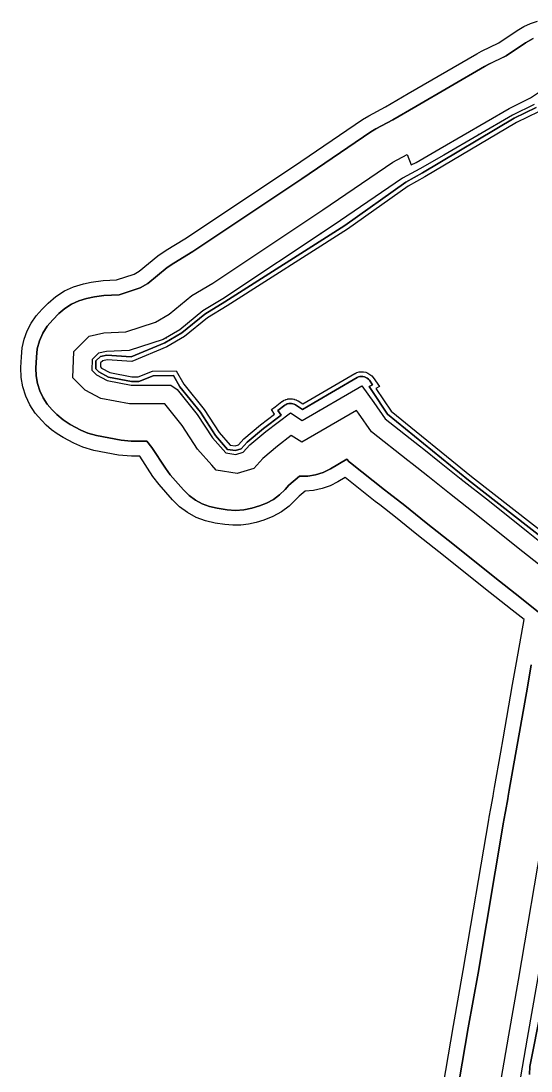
# Model space of a CAD drawing. Header units: inches. Extents: x 87989 to 118156, y 435697 to 451526.
# Drawn here: x 93733 to 94006, y 444459 to 445021 of the extents above; entities that cross this region are included whole.
import ezdxf

# ---------------------------------------------------------------- set-up
doc = ezdxf.new("R2010")
doc.units = ezdxf.units.IN
doc.header["$MEASUREMENT"] = 0
for name, color, linetype, true_color in [('As_waterkering_BWK', 7, 'Continuous', 0x7b8981), ('Beschermingszone_BWK', 7, 'Continuous', 0xcf890d), ('Grens_bebouwingsvrije_zone_BWK', 7, 'Continuous', 0x6789ae), ('Kernzone_BWK', 7, 'Continuous', 0xcb89af), ('Referentiepunten_BWK', 7, 'Continuous', 0x178980)]:
    doc.layers.add(name, color=color, linetype=linetype, true_color=true_color)

msp = doc.modelspace()

# ---------------------------------------------------------------- linework, layer by layer
at = {"layer": 'As_waterkering_BWK'}
for points in [[(94007.4744, 444976.7287), (93995.8327, 444971.0402), (93959.0555, 444949.6089), (93946.2232, 444942.2005), (93936.8305, 444937.1734), (93899.7887, 444911.9057), (93840.6542, 444872.615), (93829.9386, 444866.1327), (93817.6354, 444856.0785), (93808.7719, 444850.9191), (93790.5156, 444844.9659), (93778.3447, 444844.4368), (93774.1114, 444843.5107), (93770.8041, 444840.2034), (93770.583, 444834.344), (93773.0531, 444831.869), (93778.7416, 444828.8263), (93791.612, 444826.371), (93812.778, 444826.483), (93816.3125, 444824.0638), (93827.0282, 444810.7023), (93835.098, 444798.2669), (93842.2327, 444790.1574)], [(93842.2327, 444790.1574), (93842.241, 444790.148), (93847.575, 444789.333), (93851.618, 444790.552), (93855.0741, 444794.4304), (93863.673, 444801.5742), (93876.9022, 444811.6284), (93883.2522, 444807.5273), (93915.0916, 444826.1), (93921.4656, 444817.1452), (93927.7068, 444808.3772), (93945.9861, 444793.9172), (93948.2819, 444792.0852), (93956.7699, 444785.414), (93968.3008, 444776.1539), (93983.4396, 444764.2225), (94004.1693, 444747.6505), (94019.3545, 444735.638), (94037.9998, 444720.6665), (94045.0023, 444715.0438)], [(94045.0023, 444715.0438), (94044.9086, 444714.4899), (94044.8399, 444714.0971), (94042.6921, 444701.5714), (94037.3817, 444671.0462), (94035.2772, 444659.1993), (94030.1691, 444630.193), (94028.9681, 444623.1153), (94025.6348, 444604.1611), (94025.0773, 444600.8199), (94024.8093, 444599.3535), (94023.5961, 444592.252), (94022.5163, 444587.0041), (94008.8635, 444506.1614), (94003.6244, 444476.724), (93993.9158, 444419.873)]]:
    msp.add_lwpolyline(points, dxfattribs=at)
at = {"layer": 'Beschermingszone_BWK'}
for points in [[(93954.5615, 444427.0451), (93964.2192, 444483.5952), (93969.4514, 444512.9964), (93983.0748, 444593.665), (93983.337, 444595.0653), (93984.2809, 444599.6526), (93985.4208, 444606.317), (93985.6735, 444607.7076), (93986.2098, 444610.917), (93989.5523, 444629.9252), (93990.754, 444637.0075), (93995.8886, 444666.1661), (93997.986, 444677.9722), (94001.9683, 444700.8642), (93995.6703, 444705.9213), (93980.5173, 444717.9087), (93959.8146, 444734.4594), (93944.643, 444746.4171), (93933.1315, 444755.6606), (93924.6902, 444762.2958), (93922.3474, 444764.1648), (93906.2126, 444776.9281), (93902.3257, 444774.661), (93898.1965, 444772.5844), (93893.8392, 444771.0432), (93889.3226, 444770.0617), (93884.7186, 444769.6556), (93881.5487, 444767.0221), (93879.9884, 444765.2712), (93876.2549, 444761.6206), (93872.0562, 444758.5164), (93867.4715, 444756.017), (93862.5876, 444754.1697), (93858.5446, 444752.9507), (93854.4426, 444751.9587), (93850.2559, 444751.4277), (93846.0362, 444751.3642), (93841.8355, 444751.769), (93836.5015, 444752.584), (93831.3314, 444753.7477), (93826.3736, 444755.6194), (93821.7244, 444758.1626), (93817.4741, 444761.3278), (93813.7056, 444765.0536), (93806.5681, 444773.1662), (93803.2216, 444777.5812), (93796.2043, 444788.3948), (93791.7125, 444788.3713), (93784.7522, 444788.9962), (93771.6206, 444791.4995), (93765.7448, 444793.118), (93760.8188, 444795.3185), (93755.1303, 444798.3612), (93751.9249, 444800.2842), (93748.9239, 444802.5129), (93746.1564, 444805.0256), (93743.6863, 444807.5006), (93740.2718, 444811.426), (93737.4255, 444815.7811), (93735.2007, 444820.4841), (93733.6392, 444825.447), (93732.7702, 444830.5766), (93732.61, 444835.7768), (93732.8311, 444841.6363), (93733.3037, 444846.3449), (93734.3578, 444850.9583), (93735.9771, 444855.4048), (93738.1366, 444859.6156), (93740.8027, 444863.5254), (93743.934, 444867.0735), (93747.2413, 444870.3808), (93751.33, 444873.9247), (93755.8806, 444876.852), (93760.8008, 444879.1033), (93765.9909, 444880.6329), (93770.2243, 444881.559), (93776.6941, 444882.4009), (93783.6744, 444882.7044), (93793.1484, 444885.7938), (93795.919, 444887.4065), (93805.8928, 444895.5571), (93810.2698, 444898.6463), (93820.2959, 444904.7115), (93878.5663, 444943.4281), (93915.4167, 444968.5653), (93918.8992, 444970.6767), (93927.7531, 444975.4154), (93939.9897, 444982.4796), (93976.7003, 445003.8723), (93979.1496, 445005.1822), (93988.4658, 445009.7344), (93998.3543, 445016.363), (94001.7898, 445018.4124), (94005.4217, 445020.0893), (94009.2097, 445021.3751)], [(94006.9372, 445012.0355), (94002.8088, 445009.7178), (93992.4676, 445002.7858), (93982.6619, 444997.9944), (93980.7281, 444996.9603), (93944.0035, 444975.5595), (93931.6416, 444968.4228), (93922.6742, 444963.6234), (93919.9249, 444961.9565), (93883.0342, 444936.7918), (93824.5819, 444897.9543), (93814.4106, 444891.8014), (93810.9551, 444889.3625), (93800.4909, 444880.8111), (93796.4376, 444878.4517), (93785.1146, 444874.7595), (93777.0416, 444874.4085), (93771.9338, 444873.7438), (93767.7005, 444872.8177), (93763.6031, 444871.6101), (93759.7187, 444869.8328), (93756.1261, 444867.5218), (93752.8982, 444864.7239), (93749.5909, 444861.4166), (93746.6673, 444858.0196), (93744.2824, 444854.2248), (93742.4895, 444850.1172), (93741.3285, 444845.7882), (93740.8254, 444841.3346), (93740.6043, 444835.4752), (93740.7308, 444831.3697), (93741.4169, 444827.32), (93742.6496, 444823.402), (93744.406, 444819.6891), (93746.6531, 444816.2509), (93749.3488, 444813.1518), (93751.8189, 444810.6769), (93755.1667, 444807.7843), (93758.9035, 444805.4155), (93764.592, 444802.3728), (93768.481, 444800.6356), (93773.1198, 444799.3578), (93786.1964, 444796.8646), (93791.6914, 444796.3712), (93800.0303, 444796.4151), (93802.6825, 444793.1081), (93809.9324, 444781.9361), (93812.5744, 444778.4506), (93819.7119, 444770.338), (93822.6871, 444767.3962), (93826.0428, 444764.8969), (93829.7135, 444762.8889), (93833.6279, 444761.411), (93837.7098, 444760.4922), (93843.0438, 444759.6772), (93847.471, 444759.3332), (93851.9005, 444759.6465), (93856.2352, 444760.6102), (93860.2782, 444761.8292), (93864.134, 444763.2875), (93867.7534, 444765.2607), (93871.0682, 444767.7115), (93874.0157, 444770.5935), (93875.9751, 444772.7923), (93881.825, 444777.6522), (93886.1218, 444777.6893), (93890.3648, 444778.3689), (93894.4583, 444779.6757), (93898.3102, 444781.5802), (93907.1074, 444786.7116), (93908.4232, 444785.3958), (93909.0945, 444784.8488), (93927.324, 444770.4285), (93929.6568, 444768.5672), (93938.108, 444761.9245), (93949.6236, 444752.6775), (93964.7883, 444740.7253), (93985.4967, 444724.1702), (94000.6567, 444712.1777), (94010.6593, 444704.1455)], [(94005.8651, 444676.587), (94003.7663, 444664.7728), (93998.637, 444635.6446), (93997.4354, 444628.5632), (93994.0948, 444609.5658), (93993.5543, 444606.33), (93993.2985, 444604.9243), (93992.1439, 444598.1725), (93991.1729, 444593.4531), (93990.9631, 444592.3329), (93977.3339, 444511.6294), (93972.1003, 444482.2209), (93962.4324, 444425.6106)]]:
    msp.add_lwpolyline(points, dxfattribs=at)
for points in [[(94037.3008, 444724.8652, 0), (93972.2109, 444775.5625, 0), (93928.9414, 444810.8477, 0), (93920.4121, 444823.6016, 0), (93919.0059, 444825.7031, 0), (93920.8828, 444826.5859, 0), (93919.1641, 444829, 0), (93918.6367, 444829.627, 0), (93918.0117, 444830.1582, 0), (93917.3086, 444830.582, 0), (93916.5469, 444830.8828, 0), (93915.7441, 444831.0566, 0), (93914.9258, 444831.0977, 0), (93914.1113, 444831.002, 0), (93913.3223, 444830.7773, 0), (93912.582, 444830.4238, 0), (93889.3477, 444816.8711, 0), (93883.3848, 444813.3926, 0), (93879.6152, 444815.8281, 0), (93878.9434, 444816.1934, 0), (93878.2246, 444816.4512, 0), (93877.4746, 444816.5957, 0), (93876.7109, 444816.625, 0), (93875.9531, 444816.5371, 0), (93875.2148, 444816.3359, 0), (93874.5176, 444816.0234, 0), (93873.877, 444815.6094, 0), (93870.1309, 444812.7617, 0), (93871.873, 444810.3184, 0), (93862.4277, 444803.1406, 0), (93853.6816, 444795.873, 0), (93850.5, 444792.3047, 0), (93847.4297, 444791.3789, 0), (93843.2617, 444792.0156, 0), (93836.6953, 444799.4785, 0), (93828.6504, 444811.875, 0), (93817.6875, 444825.5469, 0), (93814.3125, 444831.4902, 0), (93803.4395, 444831.4336, 0), (93795.7656, 444828.3926, 0), (93791.7949, 444828.3711, 0), (93779.416, 444830.7344, 0), (93774.2578, 444833.4922, 0), (93772.6152, 444835.1406, 0), (93772.7734, 444839.3438, 0), (93775.1113, 444841.6816, 0), (93778.6035, 444842.4453, 0), (93791.5293, 444841.6035, 0), (93809.5938, 444849.084, 0), (93818.7793, 444854.4297, 0), (93831.0938, 444864.4941, 0), (93841.7266, 444870.9258, 0), (93906.0957, 444911.9414, 0), (93938.6426, 444935.0117, 0), (93947.5293, 444940.0273, 0), (93996.7773, 444969.2754, 0), (94008.4746, 444974.9922, 0)], [(94009.7246, 444972.8203, 0), (93997.9648, 444967.0742, 0), (93948.7813, 444937.8633, 0), (93939.9844, 444932.8984, 0), (93907.4902, 444909.8652, 0), (93843.0449, 444868.8008, 0), (93832.5391, 444862.4473, 0), (93820.207, 444852.3691, 0), (93810.707, 444846.8379, 0), (93791.9473, 444839.0703, 0), (93778.793, 444839.9277, 0), (93776.3613, 444839.3965, 0), (93775.2344, 444838.2695, 0), (93775.1543, 444836.1348, 0), (93775.7656, 444835.5215, 0), (93780.2598, 444833.1172, 0), (93792.0254, 444830.873, 0), (93795.2813, 444830.8906, 0), (93802.9551, 444833.9316, 0), (93815.7637, 444833.998, 0), (93819.7617, 444826.9551, 0), (93830.6797, 444813.3418, 0), (93838.6934, 444800.9922, 0), (93844.5391, 444794.3496, 0), (93847.25, 444793.9355, 0), (93849.1035, 444794.4941, 0), (93851.9395, 444797.6758, 0), (93860.873, 444805.0977, 0), (93868.4297, 444810.8418, 0), (93866.6875, 444813.2852, 0), (93868.6367, 444814.7656, 0), (93872.3633, 444817.5996, 0), (93872.4395, 444817.6582, 0), (93872.5215, 444817.709, 0), (93873.1621, 444818.123, 0), (93873.3223, 444818.2285, 0), (93873.498, 444818.3066, 0), (93874.1953, 444818.6172, 0), (93874.3691, 444818.6953, 0), (93874.5547, 444818.7461, 0), (93875.291, 444818.9492, 0), (93875.4766, 444818.998, 0), (93875.666, 444819.0215, 0), (93876.4258, 444819.1074, 0), (93876.6152, 444819.1309, 0), (93876.8066, 444819.123, 0), (93877.5703, 444819.0938, 0), (93877.7617, 444819.0859, 0), (93877.9492, 444819.0508, 0), (93878.6992, 444818.9043, 0), (93878.8867, 444818.8691, 0), (93879.0684, 444818.8047, 0), (93879.7871, 444818.5469, 0), (93879.9668, 444818.4824, 0), (93880.1348, 444818.3906, 0), (93880.8066, 444818.0254, 0), (93880.8906, 444817.9805, 0), (93880.9707, 444817.9277, 0), (93883.4512, 444816.3262, 0), (93911.3223, 444832.584, 0), (93911.4141, 444832.6367, 0), (93911.5078, 444832.6816, 0), (93912.084, 444832.9551, 0), (93912.4355, 444833.123, 0), (93913.6191, 444833.4629, 0), (93914.8418, 444833.6035, 0), (93916.0723, 444833.5449, 0), (93917.2773, 444833.2832, 0), (93918.4219, 444832.8301, 0), (93919.4766, 444832.1953, 0), (93920.4141, 444831.3965, 0), (93921.1426, 444830.5332, 0), (93924.6543, 444825.5977, 0), (93922.6992, 444824.6777, 0), (93930.8125, 444812.5488, 0), (93973.7695, 444777.5176, 0), (94038.6758, 444726.9629, 0)], [(94004.8613, 444457.2598, 0), (94005.1152, 444461.584, 0), (94011.1387, 444492.1621, 0)]]:
    msp.add_polyline3d(points, dxfattribs=at)
at = {"layer": 'Grens_bebouwingsvrije_zone_BWK'}
for points in [[(94013.1218, 444727.8178), (93997.945, 444739.8237), (93977.2224, 444756.39), (93962.0749, 444768.3282), (93950.5492, 444777.5842), (93942.0735, 444784.2458), (93939.7653, 444786.0876), (93920.3858, 444801.4179), (93913.3188, 444811.3462), (93912.2411, 444812.8602), (93882.986, 444795.7951), (93877.3689, 444799.4228), (93869.8965, 444793.7438), (93862.0411, 444787.2177), (93857.2065, 444781.7923), (93848.2983, 444779.1064), (93837.1354, 444780.812), (93834.7248, 444783.552), (93827.1073, 444792.2102), (93818.9129, 444804.8376), (93809.5872, 444816.466), (93790.6929, 444816.366), (93775.3698, 444819.2892), (93767.0254, 444823.7525), (93760.4258, 444830.3652), (93760.9591, 444844.5006), (93769.1121, 444852.6536), (93777.0495, 444854.3899), (93788.7153, 444854.8971), (93804.6604, 444860.0966), (93811.9206, 444864.3227), (93824.1579, 444874.3231), (93835.2968, 444881.0614), (93894.2039, 444920.201), (93931.6386, 444945.7368), (93939.4723, 444949.9296), (93941.4994, 444944.3812), (93944.279, 444945.6968), (93957.0486, 444953.069), (93993.9451, 444974.5698), (94005.4735, 444980.203), (94017.815, 444988.4759)], [(93984.0772, 444421.666), (93993.773, 444478.4418), (93999.0105, 444507.8701), (94012.6856, 444588.845)]]:
    msp.add_lwpolyline(points, dxfattribs=at)
at = {"layer": 'Kernzone_BWK'}
for points in [[(94010.6602, 444704.1445), (94000.6563, 444712.1758), (93985.4961, 444724.1719), (93964.7891, 444740.7266), (93949.623, 444752.6758), (93938.1074, 444761.9258), (93929.6563, 444768.5664), (93927.3242, 444770.4297), (93909.0938, 444784.8477), (93908.4238, 444785.3945), (93907.1074, 444786.7109), (93898.3105, 444781.582), (93894.459, 444779.6758), (93890.3652, 444778.3672), (93886.1211, 444777.6875), (93881.8242, 444777.6523), (93875.9746, 444772.793), (93874.0156, 444770.5938), (93871.0684, 444767.7109), (93867.7539, 444765.2617), (93864.1348, 444763.2891), (93860.2773, 444761.8281), (93856.2344, 444760.6094), (93851.9004, 444759.6484), (93847.4707, 444759.332), (93843.043, 444759.6758), (93837.709, 444760.4922), (93833.627, 444761.4102), (93829.7129, 444762.8906), (93826.043, 444764.8984), (93822.6875, 444767.3945), (93819.7109, 444770.3398), (93812.5742, 444778.4492), (93809.9316, 444781.9375), (93802.6816, 444793.1094), (93800.0313, 444796.4141), (93791.6914, 444796.3711), (93786.1973, 444796.8633), (93773.1191, 444799.3594), (93768.4805, 444800.6367), (93764.5918, 444802.3711), (93758.9043, 444805.4141), (93755.166, 444807.7852), (93751.8184, 444810.6758), (93749.3496, 444813.1523), (93746.6523, 444816.25), (93744.4063, 444819.6875), (93742.6504, 444823.4023), (93741.416, 444827.3203), (93740.7305, 444831.3711), (93740.6035, 444835.4766), (93740.8262, 444841.3359), (93741.3281, 444845.7891), (93742.4902, 444850.1172), (93744.2832, 444854.2266), (93746.668, 444858.0195), (93749.5918, 444861.418), (93752.8984, 444864.7227), (93756.127, 444867.5234), (93759.7188, 444869.832), (93763.6035, 444871.6094), (93767.7012, 444872.8164), (93771.9336, 444873.7422), (93777.041, 444874.4102), (93785.1152, 444874.7578), (93796.4375, 444878.4531), (93800.4902, 444880.8125), (93810.9551, 444889.3633), (93814.4102, 444891.8008), (93824.582, 444897.9531), (93883.0352, 444936.793), (93919.9258, 444961.957), (93922.6738, 444963.625), (93931.6406, 444968.4219), (93944.0039, 444975.5586), (93980.7285, 444996.9609), (93982.6621, 444997.9961), (93992.4668, 445002.7852), (94002.8086, 445009.7188), (94006.9375, 445012.0352)], [(94008.4746, 444974.9922), (93996.7773, 444969.2734), (93947.5293, 444940.0273), (93938.6426, 444935.0117), (93906.0957, 444911.9414), (93841.7266, 444870.9258), (93831.0938, 444864.4961), (93818.7793, 444854.4297), (93809.5938, 444849.082), (93791.5293, 444841.6016), (93778.6035, 444842.4453), (93775.1113, 444841.6836), (93772.7734, 444839.3438), (93772.6152, 444835.1406), (93774.2578, 444833.4922), (93779.416, 444830.7344), (93791.7949, 444828.3711), (93795.7656, 444828.3945), (93803.4395, 444831.4336), (93814.3125, 444831.4922), (93817.6875, 444825.5469), (93828.6504, 444811.875), (93836.6953, 444799.4766), (93843.2617, 444792.0156), (93847.4297, 444791.3789), (93850.5, 444792.3047), (93853.6816, 444795.8711), (93862.4277, 444803.1406), (93871.873, 444810.3203), (93870.1309, 444812.7617), (93873.877, 444815.6094), (93874.5176, 444816.0234), (93875.2148, 444816.3359), (93875.9531, 444816.5391), (93876.7109, 444816.625), (93877.4746, 444816.5937), (93878.2246, 444816.4492), (93878.9434, 444816.1914), (93879.6152, 444815.8281), (93883.3848, 444813.3945), (93889.3477, 444816.8711), (93912.582, 444830.4258), (93913.3223, 444830.7773), (93914.1113, 444831.0039), (93914.9258, 444831.0977), (93915.7441, 444831.0586), (93916.5469, 444830.8828), (93917.3086, 444830.582), (93918.0117, 444830.1602), (93918.6367, 444829.625), (93919.1641, 444829), (93920.8828, 444826.5859), (93919.0059, 444825.7031), (93920.4121, 444823.6016), (93928.9414, 444810.8477), (93972.2109, 444775.5625), (94037.3008, 444724.8672)], [(93962.4316, 444425.6094), (93972.0996, 444482.2227), (93977.334, 444511.6289), (93990.9629, 444592.332), (93991.1738, 444593.4531), (93992.1445, 444598.1719), (93993.2988, 444604.9258), (93993.5547, 444606.3281), (93994.0957, 444609.5664), (93997.4355, 444628.5625), (93998.6367, 444635.6445), (94003.7656, 444664.7734), (94005.8652, 444676.5859)], [(94011.1387, 444492.1641), (94005.1152, 444461.5859), (94004.8613, 444457.2578)]]:
    msp.add_lwpolyline(points, dxfattribs=at)
at = {"layer": 'Referentiepunten_BWK'}
for p in [(93977.8536, 444960.5632), (93893.181, 444907.5154), (93810.2693, 444851.7907), (93818.5076, 444821.3267), (93892.3863, 444812.8555), (93968.4036, 444776.0729)]:
    msp.add_point(p, dxfattribs=at)

doc.saveas('drawing.dxf')
